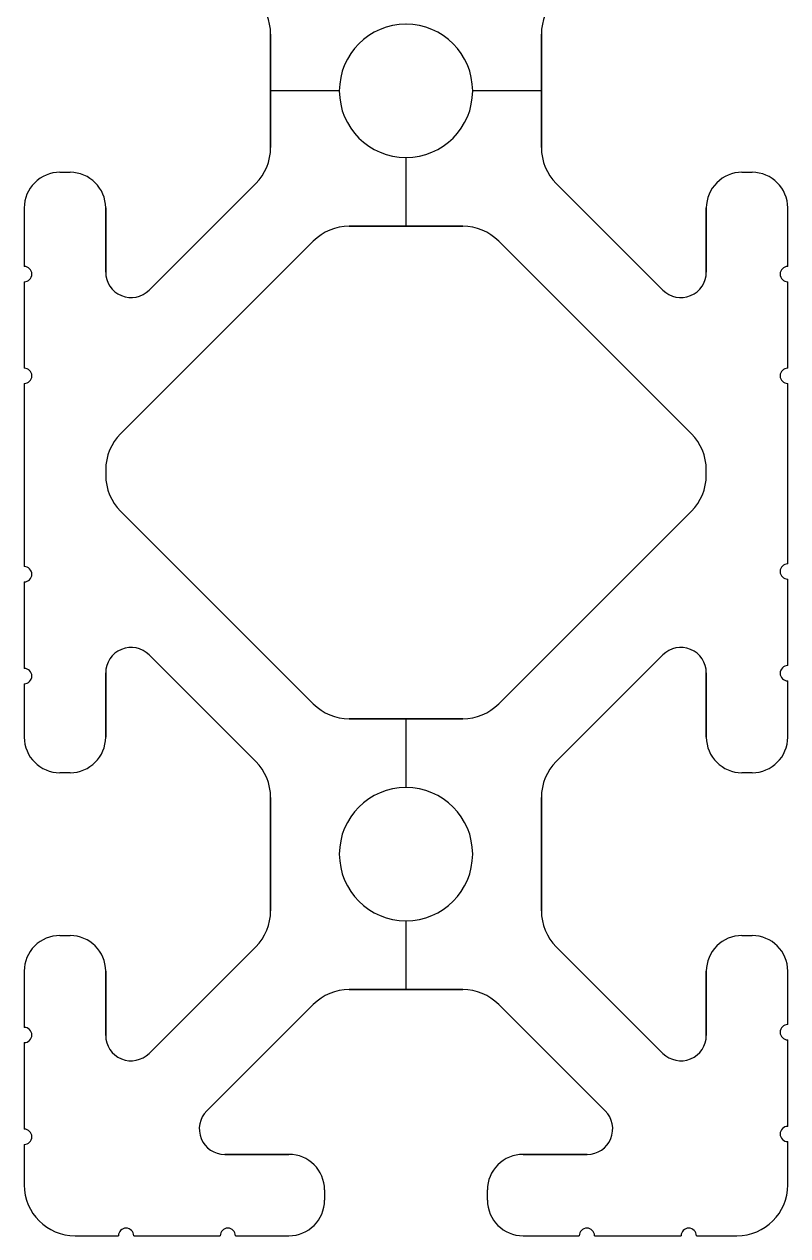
# Model space of a CAD drawing. Extents: x 0 to 165, y -128 to 81.
# Drawn here: x 127 to 165.1, y -122 to -61.5 of the extents above; entities that cross this region are included whole.
import ezdxf

# ---------------------------------------------------------------- set-up
doc = ezdxf.new("R2010")
doc.units = 0
doc.header["$LTSCALE"] = 0.03937
doc.header["$MEASUREMENT"] = 0
doc.layers.add('LAYER_0', color=1, linetype='CONTINUOUS')
doc.layers.add('LAYER_1', color=5, linetype='CONTINUOUS')

# ---------------------------------------------------------------- blocks, each defined once
blk = doc.blocks.new('8020_1545_DUP4LENGTH')
at = {"layer": 'LAYER_1', "color": 255}
for p, q in [((127, 50.8, 78.613), (127, 0, 78.613)), ((127, 0, 79.375), (127, 50.8, 79.375)), ((127, 50.8, 83.693), (127, 0, 83.693)), ((127, 0, 84.455), (127, 50.8, 84.455)), ((127, 0, 94.361), (127, 50.8, 94.361)), ((127, 50.8, 93.599), (127, 0, 93.599)), ((127, 0, 99.441), (127, 50.8, 99.441)), ((127, 50.8, 98.679), (127, 0, 98.679)), ((127, 0, 117.359), (127, 50.8, 117.359)), ((127, 50.8, 116.597), (127, 0, 116.597)), ((127, 0, 122.439), (127, 50.8, 122.439)), ((127, 50.8, 121.677), (127, 0, 121.677)), ((127, 50.8, 75.692), (127, 50.8, 78.613)), ((127, 50.8, 79.375), (127, 50.8, 83.693)), ((127, 50.8, 84.455), (127, 50.8, 93.599)), ((127, 50.8, 94.361), (127, 50.8, 98.679)), ((127, 50.8, 99.441), (127, 50.8, 102.108)), ((127, 50.8, 113.792), (127, 50.8, 116.597)), ((127, 50.8, 117.359), (127, 50.8, 121.677)), ((127, 50.8, 122.439), (127, 50.8, 124.46)), ((127, 0, 75.692), (127, 50.8, 75.692)), ((127, 0, 102.108), (127, 50.8, 102.108)), ((127, 0, 113.792), (127, 50.8, 113.792)), ((127, 0, 124.46), (127, 50.8, 124.46)), ((127, 0, 77.153), (127, 50.8, 77.153)), ((127, 0, 81.534), (127, 50.8, 81.534)), ((127, 0, 89.027), (127, 50.8, 89.027)), ((127, 0, 96.52), (127, 50.8, 96.52)), ((127, 0, 100.775), (127, 50.8, 100.775)), ((127, 0, 115.195), (127, 50.8, 115.195)), ((127, 0, 119.518), (127, 50.8, 119.518)), ((127, 0, 123.45), (127, 50.8, 123.45)), ((127.381, 0, 78.994), (127.381, 50.8, 78.994)), ((127.381, 0, 84.074), (127.381, 50.8, 84.074)), ((127.381, 0, 93.98), (127.381, 50.8, 93.98)), ((127.381, 0, 99.06), (127.381, 50.8, 99.06)), ((127.381, 0, 116.978), (127.381, 50.8, 116.978)), ((127.381, 0, 122.058), (127.381, 50.8, 122.058)), ((127.521, 50.8, 74.435), (127.521, 0, 74.435)), ((127.521, 0, 103.365), (127.521, 50.8, 103.365)), ((127.521, 50.8, 112.535), (127.521, 0, 112.535)), ((127.744, 50.8, 126.256), (127.744, 0, 126.256)), ((128.778, 0, 73.914), (128.778, 50.8, 73.914)), ((128.778, 50.8, 73.914), (129.286, 50.8, 73.914)), ((128.778, 50.8, 103.886), (128.778, 0, 103.886)), ((129.286, 50.8, 103.886), (128.778, 50.8, 103.886)), ((128.778, 0, 112.014), (128.778, 50.8, 112.014)), ((128.778, 50.8, 112.014), (129.286, 50.8, 112.014)), ((129.032, 0, 73.914), (129.032, 50.8, 73.914)), ((129.032, 0, 103.886), (129.032, 50.8, 103.886)), ((129.032, 0, 112.014), (129.032, 50.8, 112.014)), ((129.286, 50.8, 73.914), (129.286, 0, 73.914)), ((129.286, 0, 103.886), (129.286, 50.8, 103.886)), ((129.286, 50.8, 112.014), (129.286, 0, 112.014)), ((129.54, 50.8, 127), (131.699, 50.8, 127)), ((129.54, 0, 127), (129.54, 50.8, 127)), ((130.543, 0, 74.435), (130.543, 50.8, 74.435)), ((130.543, 0, 103.365), (130.543, 50.8, 103.365)), ((130.543, 0, 112.535), (130.543, 50.8, 112.535)), ((130.619, 0, 127), (130.619, 50.8, 127)), ((131.064, 0, 88.762), (131.064, 50.8, 88.762)), ((131.064, 50.8, 88.762), (131.064, 50.8, 89.038)), ((131.064, 50.8, 89.038), (131.064, 0, 89.038)), ((131.064, 50.8, 78.896), (131.064, 50.8, 75.692)), ((131.064, 50.8, 102.108), (131.064, 50.8, 98.904)), ((131.064, 50.8, 116.996), (131.064, 50.8, 113.792)), ((131.064, 0, 78.896), (131.064, 50.8, 78.896)), ((131.064, 0, 75.692), (131.064, 50.8, 75.692)), ((131.064, 0, 102.108), (131.064, 50.8, 102.108)), ((131.064, 0, 98.904), (131.064, 50.8, 98.904)), ((131.064, 0, 116.996), (131.064, 50.8, 116.996)), ((131.064, 0, 113.792), (131.064, 50.8, 113.792)), ((131.064, 0, 88.9), (131.064, 50.8, 88.9)), ((131.064, 0, 77.294), (131.064, 50.8, 77.294)), ((131.064, 0, 100.506), (131.064, 50.8, 100.506)), ((131.064, 0, 115.394), (131.064, 50.8, 115.394)), ((131.257, 50.8, 90.01), (131.257, 0, 90.01)), ((131.257, 50.8, 87.79), (131.257, 0, 87.79)), ((131.278, 50.8, 98.198), (131.278, 0, 98.198)), ((131.699, 50.8, 127), (131.699, 0, 127)), ((131.808, 50.8, 86.966), (141.423, 50.8, 77.35)), ((141.423, 50.8, 100.45), (131.808, 50.8, 90.834)), ((131.808, 0, 90.834), (131.808, 50.8, 90.834)), ((131.808, 0, 86.966), (131.808, 50.8, 86.966)), ((131.848, 50.8, 97.73), (131.848, 0, 97.73)), ((131.848, 50.8, 80.07), (131.848, 0, 80.07)), ((131.848, 50.8, 118.17), (131.848, 0, 118.17)), ((132.08, 0, 126.619), (132.08, 50.8, 126.619)), ((132.461, 0, 127), (132.461, 50.8, 127)), ((132.461, 50.8, 127), (136.779, 50.8, 127)), ((132.582, 50.8, 97.658), (132.582, 0, 97.658)), ((133.232, 0, 98.006), (133.232, 50.8, 98.006)), ((138.55, 50.8, 74.477), (133.232, 50.8, 79.794)), ((133.232, 50.8, 98.006), (138.55, 50.8, 103.323)), ((138.55, 50.8, 112.577), (133.232, 50.8, 117.894)), ((133.232, 0, 79.794), (133.232, 50.8, 79.794)), ((133.232, 0, 117.894), (133.232, 50.8, 117.894)), ((134.62, 0, 127), (134.62, 50.8, 127)), ((135.83, 50.8, 122.152), (135.83, 0, 122.152)), ((135.891, 0, 77.135), (135.891, 50.8, 77.135)), ((135.891, 0, 100.665), (135.891, 50.8, 100.665)), ((135.891, 0, 115.235), (135.891, 50.8, 115.235)), ((136.106, 50.8, 120.768), (141.423, 50.8, 115.45)), ((136.106, 0, 120.768), (136.106, 50.8, 120.768)), ((136.616, 0, 95.642), (136.616, 50.8, 95.642)), ((136.616, 0, 82.158), (136.616, 50.8, 82.158)), ((136.779, 50.8, 127), (136.779, 0, 127)), ((140.208, 50.8, 122.936), (137.004, 50.8, 122.936)), ((137.004, 0, 122.936), (137.004, 50.8, 122.936)), ((137.16, 0, 126.619), (137.16, 50.8, 126.619)), ((137.541, 0, 127), (137.541, 50.8, 127)), ((137.541, 50.8, 127), (140.208, 50.8, 127)), ((138.55, 0, 74.477), (138.55, 50.8, 74.477)), ((138.55, 0, 103.323), (138.55, 50.8, 103.323)), ((138.55, 0, 112.577), (138.55, 50.8, 112.577)), ((138.606, 0, 122.936), (138.606, 50.8, 122.936)), ((138.765, 0, 118.109), (138.765, 50.8, 118.109)), ((138.875, 0, 127), (138.875, 50.8, 127)), ((139.1, 50.8, 73.653), (139.1, 0, 73.653)), ((139.1, 50.8, 104.147), (139.1, 0, 104.147)), ((139.1, 50.8, 111.753), (139.1, 0, 111.753)), ((139.294, 50.8, 67.019), (139.294, 50.8, 72.681)), ((139.294, 50.8, 105.119), (139.294, 50.8, 110.781)), ((139.294, 0, 67.019), (139.294, 50.8, 67.019)), ((139.294, 0, 72.681), (139.294, 50.8, 72.681)), ((139.294, 0, 105.119), (139.294, 50.8, 105.119)), ((139.294, 0, 110.781), (139.294, 50.8, 110.781)), ((142.723, 50.8, 69.85), (139.294, 50.8, 69.85)), ((139.294, 0, 69.85), (139.294, 50.8, 69.85)), ((139.294, 0, 107.95), (139.294, 50.8, 107.95)), ((140.208, 0, 127), (140.208, 50.8, 127)), ((140.208, 0, 122.936), (140.208, 50.8, 122.936)), ((141.423, 0, 115.45), (141.423, 50.8, 115.45)), ((141.423, 50.8, 100.45), (141.423, 0, 100.45)), ((141.423, 0, 77.35), (141.423, 50.8, 77.35)), ((141.465, 0, 126.479), (141.465, 50.8, 126.479)), ((141.465, 0, 123.457), (141.465, 50.8, 123.457)), ((141.986, 50.8, 125.222), (141.986, 0, 125.222)), ((141.986, 0, 124.714), (141.986, 50.8, 124.714)), ((141.986, 50.8, 124.714), (141.986, 50.8, 125.222)), ((141.986, 0, 124.968), (141.986, 50.8, 124.968)), ((142.247, 50.8, 114.9), (142.247, 0, 114.9)), ((142.247, 50.8, 76.8), (142.247, 0, 76.8)), ((142.247, 50.8, 101), (142.247, 0, 101)), ((142.723, 50.8, 69.85), (142.723, 0, 69.85)), ((142.723, 50.8, 107.95), (142.723, 0, 107.95)), ((143.219, 50.8, 114.706), (148.881, 50.8, 114.706)), ((143.219, 50.8, 76.606), (148.881, 50.8, 76.606)), ((148.881, 50.8, 101.194), (143.219, 50.8, 101.194)), ((143.219, 0, 114.706), (143.219, 50.8, 114.706)), ((143.219, 0, 76.606), (143.219, 50.8, 76.606)), ((143.219, 0, 101.194), (143.219, 50.8, 101.194)), ((146.05, 50.8, 73.177), (146.05, 0, 73.177)), ((146.05, 50.8, 66.523), (146.05, 0, 66.523)), ((146.05, 50.8, 111.277), (146.05, 0, 111.277)), ((146.05, 50.8, 104.623), (146.05, 0, 104.623)), ((146.05, 50.8, 73.177), (146.05, 50.8, 76.606)), ((146.05, 50.8, 101.194), (146.05, 50.8, 104.623)), ((146.05, 50.8, 111.277), (146.05, 50.8, 114.706)), ((146.05, 0, 114.706), (146.05, 50.8, 114.706)), ((146.05, 0, 76.606), (146.05, 50.8, 76.606)), ((146.05, 0, 101.194), (146.05, 50.8, 101.194)), ((148.881, 0, 114.706), (148.881, 50.8, 114.706)), ((148.881, 0, 76.606), (148.881, 50.8, 76.606)), ((148.881, 0, 101.194), (148.881, 50.8, 101.194)), ((152.806, 50.8, 69.85), (149.377, 50.8, 69.85)), ((149.377, 50.8, 107.95), (149.377, 0, 107.95)), ((149.377, 50.8, 69.85), (149.377, 0, 69.85)), ((149.853, 50.8, 114.9), (149.853, 0, 114.9)), ((149.853, 50.8, 76.8), (149.853, 0, 76.8)), ((149.853, 50.8, 101), (149.853, 0, 101)), ((150.114, 50.8, 124.714), (150.114, 0, 124.714)), ((150.114, 0, 125.222), (150.114, 50.8, 125.222)), ((150.114, 50.8, 125.222), (150.114, 50.8, 124.714)), ((150.114, 0, 124.968), (150.114, 50.8, 124.968)), ((150.635, 0, 123.457), (150.635, 50.8, 123.457)), ((150.635, 50.8, 126.479), (150.635, 0, 126.479)), ((150.677, 50.8, 115.45), (155.994, 50.8, 120.768)), ((150.677, 50.8, 77.35), (160.292, 50.8, 86.966)), ((160.292, 50.8, 90.834), (150.677, 50.8, 100.45)), ((150.677, 0, 115.45), (150.677, 50.8, 115.45)), ((150.677, 0, 77.35), (150.677, 50.8, 77.35)), ((150.677, 0, 100.45), (150.677, 50.8, 100.45)), ((155.096, 50.8, 122.936), (151.892, 50.8, 122.936)), ((151.892, 50.8, 127), (154.697, 50.8, 127)), ((151.892, 0, 122.936), (151.892, 50.8, 122.936)), ((151.892, 0, 127), (151.892, 50.8, 127)), ((152.806, 50.8, 110.781), (152.806, 50.8, 105.119)), ((152.806, 50.8, 72.681), (152.806, 50.8, 67.019)), ((152.806, 0, 110.781), (152.806, 50.8, 110.781)), ((152.806, 0, 105.119), (152.806, 50.8, 105.119)), ((152.806, 0, 72.681), (152.806, 50.8, 72.681)), ((152.806, 0, 67.019), (152.806, 50.8, 67.019)), ((152.806, 0, 107.95), (152.806, 50.8, 107.95)), ((152.806, 0, 69.85), (152.806, 50.8, 69.85)), ((153, 50.8, 111.753), (153, 0, 111.753)), ((153, 50.8, 104.147), (153, 0, 104.147)), ((153, 50.8, 73.653), (153, 0, 73.653)), ((153.295, 0, 127), (153.295, 50.8, 127)), ((153.335, 0, 118.109), (153.335, 50.8, 118.109)), ((153.494, 0, 122.936), (153.494, 50.8, 122.936)), ((158.868, 50.8, 117.894), (153.55, 50.8, 112.577)), ((153.55, 50.8, 103.323), (158.868, 50.8, 98.006)), ((158.868, 50.8, 79.794), (153.55, 50.8, 74.477)), ((153.55, 0, 112.577), (153.55, 50.8, 112.577)), ((153.55, 0, 103.323), (153.55, 50.8, 103.323)), ((153.55, 0, 74.477), (153.55, 50.8, 74.477)), ((154.697, 50.8, 127), (154.697, 0, 127)), ((155.078, 0, 126.619), (155.078, 50.8, 126.619)), ((155.096, 0, 122.936), (155.096, 50.8, 122.936)), ((155.459, 0, 127), (155.459, 50.8, 127)), ((155.459, 50.8, 127), (159.777, 50.8, 127)), ((155.484, 0, 82.158), (155.484, 50.8, 82.158)), ((155.484, 0, 95.642), (155.484, 50.8, 95.642)), ((155.994, 0, 120.768), (155.994, 50.8, 120.768)), ((156.209, 0, 115.235), (156.209, 50.8, 115.235)), ((156.209, 0, 100.665), (156.209, 50.8, 100.665)), ((156.209, 0, 77.135), (156.209, 50.8, 77.135)), ((156.27, 50.8, 122.152), (156.27, 0, 122.152)), ((157.618, 0, 127), (157.618, 50.8, 127)), ((158.868, 0, 117.894), (158.868, 50.8, 117.894)), ((158.868, 0, 98.006), (158.868, 50.8, 98.006)), ((158.868, 0, 79.794), (158.868, 50.8, 79.794)), ((159.518, 50.8, 97.658), (159.518, 0, 97.658)), ((159.777, 50.8, 127), (159.777, 0, 127)), ((160.158, 0, 126.619), (160.158, 50.8, 126.619)), ((160.252, 50.8, 97.73), (160.252, 0, 97.73)), ((160.252, 50.8, 118.17), (160.252, 0, 118.17)), ((160.252, 50.8, 80.07), (160.252, 0, 80.07)), ((160.292, 0, 86.966), (160.292, 50.8, 86.966)), ((160.292, 0, 90.834), (160.292, 50.8, 90.834)), ((160.539, 0, 127), (160.539, 50.8, 127)), ((160.539, 50.8, 127), (162.56, 50.8, 127)), ((160.822, 50.8, 98.198), (160.822, 0, 98.198)), ((160.843, 50.8, 87.79), (160.843, 0, 87.79)), ((160.843, 50.8, 90.01), (160.843, 0, 90.01)), ((161.036, 0, 98.904), (161.036, 50.8, 98.904)), ((161.036, 50.8, 88.762), (161.036, 0, 88.762)), ((161.036, 0, 89.038), (161.036, 50.8, 89.038)), ((161.036, 50.8, 89.038), (161.036, 50.8, 88.762)), ((161.036, 50.8, 113.792), (161.036, 50.8, 116.996)), ((161.036, 50.8, 98.904), (161.036, 50.8, 102.108)), ((161.036, 50.8, 75.692), (161.036, 50.8, 78.896)), ((161.036, 0, 113.792), (161.036, 50.8, 113.792)), ((161.036, 0, 116.996), (161.036, 50.8, 116.996)), ((161.036, 0, 102.108), (161.036, 50.8, 102.108)), ((161.036, 0, 75.692), (161.036, 50.8, 75.692)), ((161.036, 0, 78.896), (161.036, 50.8, 78.896)), ((161.036, 0, 88.9), (161.036, 50.8, 88.9)), ((161.036, 0, 115.394), (161.036, 50.8, 115.394)), ((161.036, 0, 100.506), (161.036, 50.8, 100.506)), ((161.036, 0, 77.294), (161.036, 50.8, 77.294)), ((161.55, 0, 127), (161.55, 50.8, 127)), ((161.557, 0, 112.535), (161.557, 50.8, 112.535)), ((161.557, 0, 103.365), (161.557, 50.8, 103.365)), ((161.557, 0, 74.435), (161.557, 50.8, 74.435)), ((162.56, 0, 127), (162.56, 50.8, 127)), ((162.814, 0, 112.014), (162.814, 50.8, 112.014)), ((162.814, 50.8, 112.014), (163.322, 50.8, 112.014)), ((163.322, 50.8, 103.886), (162.814, 50.8, 103.886)), ((162.814, 50.8, 103.886), (162.814, 0, 103.886)), ((162.814, 0, 73.914), (162.814, 50.8, 73.914)), ((162.814, 50.8, 73.914), (163.322, 50.8, 73.914)), ((163.068, 0, 112.014), (163.068, 50.8, 112.014)), ((163.068, 0, 103.886), (163.068, 50.8, 103.886)), ((163.068, 0, 73.914), (163.068, 50.8, 73.914)), ((163.322, 50.8, 112.014), (163.322, 0, 112.014)), ((163.322, 0, 103.886), (163.322, 50.8, 103.886)), ((163.322, 50.8, 73.914), (163.322, 0, 73.914)), ((164.356, 50.8, 126.256), (164.356, 0, 126.256)), ((164.579, 0, 112.535), (164.579, 50.8, 112.535)), ((164.579, 50.8, 103.365), (164.579, 0, 103.365)), ((164.579, 0, 74.435), (164.579, 50.8, 74.435)), ((164.719, 0, 121.92), (164.719, 50.8, 121.92)), ((164.719, 0, 116.84), (164.719, 50.8, 116.84)), ((164.719, 0, 98.922), (164.719, 50.8, 98.922)), ((164.719, 0, 93.842), (164.719, 50.8, 93.842)), ((164.719, 0, 84.074), (164.719, 50.8, 84.074)), ((164.719, 0, 78.994), (164.719, 50.8, 78.994)), ((165.1, 0, 121.539), (165.1, 50.8, 121.539)), ((165.1, 50.8, 122.301), (165.1, 0, 122.301)), ((165.1, 0, 116.459), (165.1, 50.8, 116.459)), ((165.1, 50.8, 117.221), (165.1, 0, 117.221)), ((165.1, 0, 98.541), (165.1, 50.8, 98.541)), ((165.1, 50.8, 99.303), (165.1, 0, 99.303)), ((165.1, 0, 93.461), (165.1, 50.8, 93.461)), ((165.1, 50.8, 94.223), (165.1, 0, 94.223)), ((165.1, 0, 83.693), (165.1, 50.8, 83.693)), ((165.1, 50.8, 84.455), (165.1, 0, 84.455)), ((165.1, 0, 78.613), (165.1, 50.8, 78.613)), ((165.1, 50.8, 79.375), (165.1, 0, 79.375)), ((165.1, 50.8, 124.46), (165.1, 50.8, 122.301)), ((165.1, 50.8, 121.539), (165.1, 50.8, 117.221)), ((165.1, 50.8, 116.459), (165.1, 50.8, 113.792)), ((165.1, 50.8, 102.108), (165.1, 50.8, 99.303)), ((165.1, 50.8, 98.541), (165.1, 50.8, 94.223)), ((165.1, 50.8, 93.461), (165.1, 50.8, 84.455)), ((165.1, 50.8, 83.693), (165.1, 50.8, 79.375)), ((165.1, 50.8, 78.613), (165.1, 50.8, 75.692)), ((165.1, 0, 124.46), (165.1, 50.8, 124.46)), ((165.1, 0, 113.792), (165.1, 50.8, 113.792)), ((165.1, 0, 102.108), (165.1, 50.8, 102.108)), ((165.1, 0, 75.692), (165.1, 50.8, 75.692)), ((165.1, 0, 123.38), (165.1, 50.8, 123.38)), ((165.1, 0, 119.38), (165.1, 50.8, 119.38)), ((165.1, 0, 115.126), (165.1, 50.8, 115.126)), ((165.1, 0, 100.705), (165.1, 50.8, 100.705)), ((165.1, 0, 96.382), (165.1, 50.8, 96.382)), ((165.1, 0, 88.958), (165.1, 50.8, 88.958)), ((165.1, 0, 81.534), (165.1, 50.8, 81.534)), ((165.1, 0, 77.153), (165.1, 50.8, 77.153)), ((127, 25.4, 75.692), (127, 25.4, 78.613)), ((127, 25.4, 79.375), (127, 25.4, 83.693)), ((127, 25.4, 84.455), (127, 25.4, 93.599)), ((127, 25.4, 94.361), (127, 25.4, 98.679)), ((127, 25.4, 99.441), (127, 25.4, 102.108)), ((127, 25.4, 113.792), (127, 25.4, 116.597)), ((127, 25.4, 117.359), (127, 25.4, 121.677)), ((127, 25.4, 122.439), (127, 25.4, 124.46)), ((128.778, 25.4, 73.914), (129.286, 25.4, 73.914)), ((129.286, 25.4, 103.886), (128.778, 25.4, 103.886)), ((128.778, 25.4, 112.014), (129.286, 25.4, 112.014)), ((129.54, 25.4, 127), (131.699, 25.4, 127)), ((131.064, 25.4, 88.762), (131.064, 25.4, 89.038)), ((131.064, 25.4, 75.692), (131.064, 25.4, 78.896)), ((131.064, 25.4, 98.904), (131.064, 25.4, 102.108)), ((131.064, 25.4, 113.792), (131.064, 25.4, 116.996)), ((131.808, 25.4, 90.834), (141.423, 25.4, 100.45)), ((141.423, 25.4, 77.35), (131.808, 25.4, 86.966)), ((132.461, 25.4, 127), (136.779, 25.4, 127)), ((133.232, 25.4, 79.794), (138.55, 25.4, 74.477)), ((138.55, 25.4, 103.323), (133.232, 25.4, 98.006)), ((133.232, 25.4, 117.894), (138.55, 25.4, 112.577)), ((141.423, 25.4, 115.45), (136.106, 25.4, 120.768)), ((137.004, 25.4, 122.936), (140.208, 25.4, 122.936)), ((137.541, 25.4, 127), (140.208, 25.4, 127)), ((139.294, 25.4, 72.681), (139.294, 25.4, 67.019)), ((139.294, 25.4, 110.781), (139.294, 25.4, 105.119)), ((141.986, 25.4, 124.714), (141.986, 25.4, 125.222)), ((148.881, 25.4, 114.706), (143.219, 25.4, 114.706)), ((148.881, 25.4, 76.606), (143.219, 25.4, 76.606)), ((143.219, 25.4, 101.194), (148.881, 25.4, 101.194)), ((150.114, 25.4, 125.222), (150.114, 25.4, 124.714)), ((155.994, 25.4, 120.768), (150.677, 25.4, 115.45)), ((160.292, 25.4, 86.966), (150.677, 25.4, 77.35)), ((150.677, 25.4, 100.45), (160.292, 25.4, 90.834)), ((151.892, 25.4, 122.936), (155.096, 25.4, 122.936)), ((151.892, 25.4, 127), (154.697, 25.4, 127)), ((152.806, 25.4, 105.119), (152.806, 25.4, 110.781)), ((152.806, 25.4, 67.019), (152.806, 25.4, 72.681)), ((153.55, 25.4, 112.577), (158.868, 25.4, 117.894)), ((158.868, 25.4, 98.006), (153.55, 25.4, 103.323)), ((153.55, 25.4, 74.477), (158.868, 25.4, 79.794)), ((155.459, 25.4, 127), (159.777, 25.4, 127)), ((160.539, 25.4, 127), (162.56, 25.4, 127)), ((161.036, 25.4, 89.038), (161.036, 25.4, 88.762)), ((161.036, 25.4, 116.996), (161.036, 25.4, 113.792)), ((161.036, 25.4, 102.108), (161.036, 25.4, 98.904)), ((161.036, 25.4, 78.896), (161.036, 25.4, 75.692)), ((162.814, 25.4, 112.014), (163.322, 25.4, 112.014)), ((163.322, 25.4, 103.886), (162.814, 25.4, 103.886)), ((162.814, 25.4, 73.914), (163.322, 25.4, 73.914)), ((165.1, 25.4, 124.46), (165.1, 25.4, 122.301)), ((165.1, 25.4, 121.539), (165.1, 25.4, 117.221)), ((165.1, 25.4, 116.459), (165.1, 25.4, 113.792)), ((165.1, 25.4, 102.108), (165.1, 25.4, 99.303)), ((165.1, 25.4, 98.541), (165.1, 25.4, 94.223)), ((165.1, 25.4, 93.461), (165.1, 25.4, 84.455)), ((165.1, 25.4, 83.693), (165.1, 25.4, 79.375)), ((165.1, 25.4, 78.613), (165.1, 25.4, 75.692)), ((127, 0, 113.792), (127, 0, 116.597)), ((128.778, 0, 73.914), (129.286, 0, 73.914)), ((129.286, 0, 103.886), (128.778, 0, 103.886)), ((128.778, 0, 112.014), (129.286, 0, 112.014)), ((129.54, 0, 127), (131.699, 0, 127)), ((131.064, 0, 88.762), (131.064, 0, 89.038)), ((131.064, 0, 78.896), (131.064, 0, 75.692)), ((131.064, 0, 102.108), (131.064, 0, 98.904)), ((131.064, 0, 116.996), (131.064, 0, 113.792)), ((141.423, 0, 100.45), (131.808, 0, 90.834)), ((131.808, 0, 86.966), (141.423, 0, 77.35)), ((132.461, 0, 127), (136.779, 0, 127)), ((133.232, 0, 98.006), (138.55, 0, 103.323)), ((138.55, 0, 112.577), (133.232, 0, 117.894)), ((140.208, 0, 122.936), (137.004, 0, 122.936)), ((137.541, 0, 127), (140.208, 0, 127)), ((139.294, 0, 67.019), (139.294, 0, 72.681)), ((139.294, 0, 105.119), (139.294, 0, 110.781)), ((142.723, 0, 69.85), (139.294, 0, 69.85)), ((141.986, 0, 124.714), (141.986, 0, 125.222)), ((143.219, 0, 114.706), (148.881, 0, 114.706)), ((143.219, 0, 76.606), (148.881, 0, 76.606)), ((148.881, 0, 101.194), (143.219, 0, 101.194)), ((146.05, 0, 73.177), (146.05, 0, 76.606)), ((146.05, 0, 101.194), (146.05, 0, 104.623)), ((146.05, 0, 111.277), (146.05, 0, 114.706)), ((152.806, 0, 69.85), (149.377, 0, 69.85)), ((150.114, 0, 125.222), (150.114, 0, 124.714)), ((150.677, 0, 77.35), (160.292, 0, 86.966)), ((160.292, 0, 90.834), (150.677, 0, 100.45)), ((155.096, 0, 122.936), (151.892, 0, 122.936)), ((151.892, 0, 127), (154.697, 0, 127)), ((152.806, 0, 110.781), (152.806, 0, 105.119)), ((152.806, 0, 72.681), (152.806, 0, 67.019)), ((153.55, 0, 103.323), (158.868, 0, 98.006)), ((158.868, 0, 79.794), (153.55, 0, 74.477)), ((160.539, 0, 127), (162.56, 0, 127)), ((161.036, 0, 89.038), (161.036, 0, 88.762)), ((161.036, 0, 113.792), (161.036, 0, 116.996)), ((161.036, 0, 98.904), (161.036, 0, 102.108)), ((161.036, 0, 75.692), (161.036, 0, 78.896)), ((162.814, 0, 112.014), (163.322, 0, 112.014)), ((163.322, 0, 103.886), (162.814, 0, 103.886)), ((162.814, 0, 73.914), (163.322, 0, 73.914)), ((165.1, 0, 124.46), (165.1, 0, 122.301)), ((165.1, 0, 121.539), (165.1, 0, 117.221)), ((165.1, 0, 116.459), (165.1, 0, 113.792)), ((165.1, 0, 102.108), (165.1, 0, 99.303)), ((127, 0, 75.692), (127, 0, 78.613)), ((127, 0, 79.375), (127, 0, 83.693)), ((127, 0, 84.455), (127, 0, 93.599)), ((127, 0, 94.361), (127, 0, 98.679)), ((127, 0, 99.441), (127, 0, 102.108)), ((127, 0, 117.359), (127, 0, 121.677)), ((127, 0, 122.439), (127, 0, 124.46)), ((138.55, 0, 74.477), (133.232, 0, 79.794)), ((136.106, 0, 120.768), (141.423, 0, 115.45)), ((150.677, 0, 115.45), (155.994, 0, 120.768)), ((158.868, 0, 117.894), (153.55, 0, 112.577)), ((155.459, 0, 127), (159.777, 0, 127)), ((165.1, 0, 98.541), (165.1, 0, 94.223)), ((165.1, 0, 93.461), (165.1, 0, 84.455)), ((165.1, 0, 83.693), (165.1, 0, 79.375)), ((165.1, 0, 78.613), (165.1, 0, 75.692))]:
    blk.add_line(p, q, dxfattribs=at)
at = {"layer": 'LAYER_1', "color": 255, "extrusion": (0, 1, 0)}
for centre, radius, start, end in [((-127, 78.994, 50.8), 0.381, 90, 270), ((-127, 84.074, 50.8), 0.381, 90, 270), ((-127, 93.98, 50.8), 0.381, 90, 270), ((-127, 99.06, 50.8), 0.381, 90, 270), ((-127, 116.978, 50.8), 0.381, 90, 270), ((-127, 122.058, 50.8), 0.381, 90, 270), ((-128.778, 75.692, 50.8), 1.778, 270, 360), ((-128.778, 102.108, 50.8), 1.778, 0, 90), ((-128.778, 113.792, 50.8), 1.778, 270, 0), ((-129.286, 75.692, 50.8), 1.778, 180, 270), ((-129.286, 113.792, 50.8), 1.778, 180, 270), ((-132.334, 98.904, 50.8), 1.27, 292.50001, 359.99999), ((-132.334, 116.996, 50.8), 1.27, 360, 135), ((-133.604, 89.038, 50.8), 2.54, 0, 45), ((-132.08, 127, 50.8), 0.381, 180, 0), ((-132.334, 98.904, 50.8), 1.27, 225.00001, 292.49999), ((-137.004, 121.666, 50.8), 1.27, 315, 90), ((-136.754, 67.019, 50.8), 2.54, 180, 225), ((-136.754, 72.681, 50.8), 2.54, 135, 180), ((-136.754, 105.119, 50.8), 2.54, 180, 225), ((-136.754, 110.781, 50.8), 2.54, 135, 180), ((-140.208, 125.222, 50.8), 1.778, 90, 180), ((-140.208, 124.714, 50.8), 1.778, 180, 270), ((-143.219, 117.246, 50.8), 2.54, 270, 315), ((-143.219, 79.146, 50.8), 2.54, 270, 315), ((-143.219, 98.654, 50.8), 2.54, 45, 90), ((-146.05, 69.85, 50.8), 3.327, 270, 90), ((-146.05, 107.95, 50.8), 3.327, 270, 90), ((-146.05, 69.85, 50.8), 3.327, 90, 270), ((-146.05, 107.95, 50.8), 3.327, 90, 270), ((-148.881, 117.246, 50.8), 2.54, 225, 270), ((-148.881, 79.146, 50.8), 2.54, 225, 270), ((-148.881, 98.654, 50.8), 2.54, 90, 135), ((-151.892, 124.714, 50.8), 1.778, 270, 0), ((-155.346, 110.781, 50.8), 2.54, 0, 45), ((-155.346, 105.119, 50.8), 2.54, 315, 0), ((-155.346, 72.681, 50.8), 2.54, 0, 45), ((-155.346, 67.019, 50.8), 2.54, 315, 0), ((-155.078, 127, 50.8), 0.381, 180, 360), ((-155.096, 121.666, 50.8), 1.27, 90, 225), ((-159.766, 116.996, 50.8), 1.27, 45, 180), ((-159.766, 98.904, 50.8), 1.27, 247.50001, 314.99999), ((-159.766, 78.896, 50.8), 1.27, 45, 180), ((-160.158, 127, 50.8), 0.381, 180, 360), ((-159.766, 98.904, 50.8), 1.27, 180.00001, 247.49999), ((-158.496, 88.762, 50.8), 2.54, 180, 225), ((-162.814, 113.792, 50.8), 1.778, 270, 0), ((-162.814, 102.108, 50.8), 1.778, 360, 90), ((-162.814, 75.692, 50.8), 1.778, 270, 0), ((-162.56, 124.46, 50.8), 2.54, 90, 180), ((-163.322, 113.792, 50.8), 1.778, 180, 270), ((-163.322, 102.108, 50.8), 1.778, 90, 180), ((-163.322, 75.692, 50.8), 1.778, 180, 270), ((-165.1, 121.92, 50.8), 0.381, 270, 90), ((-165.1, 116.84, 50.8), 0.381, 270, 90), ((-165.1, 98.922, 50.8), 0.381, 270, 90), ((-165.1, 84.074, 50.8), 0.381, 270, 90), ((-165.1, 78.994, 50.8), 0.381, 270, 90), ((-128.778, 75.692, 25.4), 1.778, 270, 360), ((-128.778, 102.108, 25.4), 1.778, 0, 90), ((-128.778, 113.792, 25.4), 1.778, 270, 360), ((-129.54, 124.46, 25.4), 2.54, 360, 90), ((-129.286, 102.108, 25.4), 1.778, 90, 180), ((-129.286, 113.792, 25.4), 1.778, 180, 270), ((-133.604, 89.038, 25.4), 2.54, 0, 45), ((-136.754, 105.119, 25.4), 2.54, 180, 225), ((-136.754, 110.781, 25.4), 2.54, 135, 180), ((-140.208, 125.222, 25.4), 1.778, 90, 180), ((-143.219, 117.246, 25.4), 2.54, 270, 315), ((-143.219, 79.146, 25.4), 2.54, 270, 315), ((-148.881, 117.246, 25.4), 2.54, 225, 270), ((-151.892, 124.714, 25.4), 1.778, 270, 360), ((-151.892, 125.222, 25.4), 1.778, 360, 90), ((-155.346, 105.119, 25.4), 2.54, 315, 0), ((-155.346, 67.019, 25.4), 2.54, 315, 0), ((-159.766, 116.996, 25.4), 1.27, 45, 180), ((-159.766, 98.904, 25.4), 1.27, 247.5, 315), ((-159.766, 78.896, 25.4), 1.27, 45, 180), ((-159.766, 98.904, 25.4), 1.27, 180, 247.5), ((-158.496, 88.762, 25.4), 2.54, 180, 225), ((-163.322, 113.792, 25.4), 1.778, 180, 270), ((-163.322, 102.108, 25.4), 1.778, 90, 180), ((-127, 78.994), 0.381, 90, 270), ((-127, 84.074), 0.381, 90, 270), ((-127, 93.98), 0.381, 90, 270), ((-127, 99.06), 0.381, 90, 270), ((-127, 116.978), 0.381, 90, 270), ((-127, 122.058), 0.381, 90, 270), ((-128.778, 75.692), 1.778, 270, 360), ((-128.778, 102.108), 1.778, 0, 90), ((-128.778, 113.792), 1.778, 270, 0), ((-129.54, 124.46), 2.54, 0, 90), ((-129.286, 75.692), 1.778, 180, 270), ((-129.286, 102.108), 1.778, 90, 180), ((-129.286, 113.792), 1.778, 180, 270), ((-132.334, 98.904), 1.27, 292.50001, 359.99999), ((-133.604, 89.038), 2.54, 0, 45), ((-133.604, 88.762), 2.54, 315, 0), ((-132.08, 127), 0.381, 180, 0), ((-137.16, 127), 0.381, 180, 0), ((-136.754, 67.019), 2.54, 180, 225), ((-136.754, 105.119), 2.54, 180, 225), ((-140.208, 125.222), 1.778, 90, 180), ((-140.208, 124.714), 1.778, 180, 270), ((-143.219, 79.146), 2.54, 270, 315), ((-143.219, 98.654), 2.54, 45, 90), ((-146.05, 69.85), 3.327, 270, 90), ((-146.05, 107.95), 3.327, 270, 90), ((-146.05, 107.95), 3.327, 90, 270), ((-146.05, 69.85), 3.327, 90, 270), ((-148.881, 79.146), 2.54, 225, 270), ((-148.881, 98.654), 2.54, 90, 135), ((-151.892, 124.714), 1.778, 270, 0), ((-151.892, 125.222), 1.778, 0, 90), ((-155.078, 127), 0.381, 180, 360), ((-159.766, 98.904), 1.27, 247.50001, 314.99999), ((-160.158, 127), 0.381, 180, 360), ((-159.766, 98.904), 1.27, 180.00001, 247.49999), ((-158.496, 88.762), 2.54, 180, 225), ((-158.496, 89.038), 2.54, 135, 180), ((-162.814, 113.792), 1.778, 270, 0), ((-162.814, 102.108), 1.778, 360, 90), ((-162.814, 75.692), 1.778, 270, 0), ((-162.56, 124.46), 2.54, 90, 180), ((-163.322, 113.792), 1.778, 180, 270), ((-163.322, 102.108), 1.778, 90, 180), ((-163.322, 75.692), 1.778, 180, 270), ((-165.1, 121.92), 0.381, 270, 90), ((-165.1, 116.84), 0.381, 270, 90), ((-165.1, 98.922), 0.381, 270, 90), ((-165.1, 93.842), 0.381, 270, 90), ((-165.1, 84.074), 0.381, 270, 90), ((-165.1, 78.994), 0.381, 270, 90)]:
    blk.add_arc(centre, radius, start, end, dxfattribs=at)
at = {"layer": 'LAYER_1', "color": 255, "extrusion": (4.77548e-15, 1, -1.97807e-15)}
blk.add_arc((-129.54, 124.46, 50.8), 2.54, 0, 90, dxfattribs=at)
at = {"layer": 'LAYER_1', "color": 255, "extrusion": (6.82212e-15, 1, 2.82581e-15)}
blk.add_arc((-129.286, 102.108, 50.8), 1.778, 90, 180, dxfattribs=at)
at = {"layer": 'LAYER_1', "color": 255, "extrusion": (3.46831e-15, 1, -8.37325e-15)}
blk.add_arc((-132.334, 78.896, 50.8), 1.27, 360, 135, dxfattribs=at)
at = {"layer": 'LAYER_1', "color": 255, "extrusion": (1.55775e-14, 1, 1.04085e-14)}
blk.add_arc((-133.604, 88.762, 50.8), 2.54, 315, 0, dxfattribs=at)
at = {"layer": 'LAYER_1', "color": 255, "extrusion": (9.32471e-15, 1, 9.32471e-15)}
blk.add_arc((-137.16, 127, 50.8), 0.381, 180, 0, dxfattribs=at)
at = {"layer": 'LAYER_1', "color": 255, "extrusion": (3.9963e-15, 1, 3.9963e-15)}
blk.add_arc((-151.892, 125.222, 50.8), 1.778, 0, 90, dxfattribs=at)
at = {"layer": 'LAYER_1', "color": 255, "extrusion": (-1.55775e-14, 1, -1.04085e-14)}
blk.add_arc((-158.496, 89.038, 50.8), 2.54, 135, 180, dxfattribs=at)
at = {"layer": 'LAYER_1', "color": 255, "extrusion": (9.32471e-15, 1, -9.32471e-15)}
blk.add_arc((-165.1, 93.842, 50.8), 0.381, 270, 90, dxfattribs=at)
at = {"layer": 'LAYER_1', "color": 255, "extrusion": (-9.32471e-15, 1, 0)}
for centre in [(-127, 78.994, 25.4), (-127, 84.074, 25.4), (-127, 93.98, 25.4), (-127, 99.06, 25.4), (-127, 116.978, 25.4), (-127, 122.058, 25.4)]:
    blk.add_arc(centre, 0.381, 90, 270, dxfattribs=at)
at = {"layer": 'LAYER_1', "color": 255, "extrusion": (4.82396e-15, 1, -4.82396e-15)}
for centre in [(-129.286, 75.692, 25.4), (-140.208, 124.714, 25.4), (-163.322, 75.692, 25.4)]:
    blk.add_arc(centre, 1.778, 180, 270, dxfattribs=at)
at = {"layer": 'LAYER_1', "color": 255, "extrusion": (-1.73416e-15, 1, 4.18662e-15)}
for centre in [(-132.334, 78.896, 25.4), (-132.334, 116.996, 25.4)]:
    blk.add_arc(centre, 1.27, 0, 135, dxfattribs=at)
at = {"layer": 'LAYER_1', "color": 255, "extrusion": (1.38014e-14, 1, 9.22183e-15)}
blk.add_arc((-132.334, 98.904, 25.4), 1.27, 292.5, 360, dxfattribs=at)
at = {"layer": 'LAYER_1', "color": 255, "extrusion": (1.69762e-14, 1, 7.03177e-15)}
blk.add_arc((-133.604, 88.762, 25.4), 2.54, 315, 360, dxfattribs=at)
at = {"layer": 'LAYER_1', "color": 255, "extrusion": (0, 1, 9.32471e-15)}
for centre in [(-132.08, 127, 25.4), (-137.16, 127, 25.4), (-155.078, 127, 25.4), (-160.158, 127, 25.4)]:
    blk.add_arc(centre, 0.381, 180, 360, dxfattribs=at)
at = {"layer": 'LAYER_1', "color": 255, "extrusion": (3.23828e-15, 1, -1.62799e-14)}
blk.add_arc((-132.334, 98.904, 25.4), 1.27, 225, 292.5, dxfattribs=at)
at = {"layer": 'LAYER_1', "color": 255, "extrusion": (-4.18662e-15, 1, 1.73416e-15)}
blk.add_arc((-137.004, 121.666, 25.4), 1.27, 315, 90, dxfattribs=at)
at = {"layer": 'LAYER_1', "color": 255, "extrusion": (-1.69762e-14, 1, 7.03177e-15)}
blk.add_arc((-136.754, 67.019, 25.4), 2.54, 180, 225, dxfattribs=at)
at = {"layer": 'LAYER_1', "color": 255, "extrusion": (-1.69762e-14, 1, -7.03177e-15)}
for centre in [(-136.754, 72.681, 25.4), (-158.496, 89.038, 25.4)]:
    blk.add_arc(centre, 2.54, 135, 180, dxfattribs=at)
at = {"layer": 'LAYER_1', "color": 255, "extrusion": (7.03177e-15, 1, -1.69762e-14)}
blk.add_arc((-143.219, 98.654, 25.4), 2.54, 45, 90, dxfattribs=at)
at = {"layer": 'LAYER_1', "color": 255, "extrusion": (1.06771e-15, 1, 0)}
for centre in [(-146.05, 69.85, 25.4), (-146.05, 107.95, 25.4)]:
    blk.add_arc(centre, 3.327, 270, 90, dxfattribs=at)
at = {"layer": 'LAYER_1', "color": 255, "extrusion": (-1.06771e-15, 1, 0)}
for centre in [(-146.05, 107.95, 25.4), (-146.05, 69.85, 25.4)]:
    blk.add_arc(centre, 3.327, 90, 270, dxfattribs=at)
at = {"layer": 'LAYER_1', "color": 255, "extrusion": (-7.03177e-15, 1, 1.69762e-14)}
blk.add_arc((-148.881, 79.146, 25.4), 2.54, 225, 270, dxfattribs=at)
at = {"layer": 'LAYER_1', "color": 255, "extrusion": (7.03177e-15, 1, 1.69762e-14)}
blk.add_arc((-148.881, 98.654, 25.4), 2.54, 90, 135, dxfattribs=at)
at = {"layer": 'LAYER_1', "color": 255, "extrusion": (1.69762e-14, 1, -7.03177e-15)}
for centre in [(-155.346, 110.781, 25.4), (-155.346, 72.681, 25.4)]:
    blk.add_arc(centre, 2.54, 360, 45, dxfattribs=at)
at = {"layer": 'LAYER_1', "color": 255, "extrusion": (-4.18662e-15, 1, -1.73416e-15)}
blk.add_arc((-155.096, 121.666, 25.4), 1.27, 90, 225, dxfattribs=at)
at = {"layer": 'LAYER_1', "color": 255, "extrusion": (4.82396e-15, 1, 4.82396e-15)}
blk.add_arc((-162.814, 113.792, 25.4), 1.778, 270, 0, dxfattribs=at)
at = {"layer": 'LAYER_1', "color": 255, "extrusion": (-4.82396e-15, 1, 4.82396e-15)}
blk.add_arc((-162.814, 102.108, 25.4), 1.778, 0, 90, dxfattribs=at)
at = {"layer": 'LAYER_1', "color": 255, "extrusion": (-4.82396e-15, 1, -4.82396e-15)}
blk.add_arc((-162.814, 75.692, 25.4), 1.778, 270, 0, dxfattribs=at)
at = {"layer": 'LAYER_1', "color": 255, "extrusion": (3.37678e-15, 1, 3.37678e-15)}
blk.add_arc((-162.56, 124.46, 25.4), 2.54, 90, 180, dxfattribs=at)
at = {"layer": 'LAYER_1', "color": 255, "extrusion": (9.32471e-15, 1, 0)}
for centre in [(-165.1, 121.92, 25.4), (-165.1, 116.84, 25.4), (-165.1, 98.922, 25.4), (-165.1, 93.842, 25.4), (-165.1, 84.074, 25.4), (-165.1, 78.994, 25.4)]:
    blk.add_arc(centre, 0.381, 270, 90, dxfattribs=at)
at = {"layer": 'LAYER_1', "color": 255, "extrusion": (1.17549e-15, 1, -7.85435e-16)}
blk.add_arc((-132.334, 78.896), 1.27, 360, 135, dxfattribs=at)
at = {"layer": 'LAYER_1', "color": 255, "extrusion": (-1.17549e-15, 1, 7.85435e-16)}
blk.add_arc((-132.334, 116.996), 1.27, 360, 135, dxfattribs=at)
at = {"layer": 'LAYER_1', "color": 255, "extrusion": (4.15083e-16, 1, 4.21441e-15)}
blk.add_arc((-132.334, 98.904), 1.27, 225.00001, 292.49999, dxfattribs=at)
at = {"layer": 'LAYER_1', "color": 255, "extrusion": (7.85435e-16, 1, -1.17549e-15)}
blk.add_arc((-137.004, 121.666), 1.27, 315, 90, dxfattribs=at)
at = {"layer": 'LAYER_1', "color": 255, "extrusion": (-4.76644e-15, 1, -9.48104e-16)}
blk.add_arc((-136.754, 72.681), 2.54, 135, 180, dxfattribs=at)
at = {"layer": 'LAYER_1', "color": 255, "extrusion": (4.76644e-15, 1, 9.48104e-16)}
for centre, start, end in [((-136.754, 110.781), 135, 180), ((-155.346, 105.119), 315, 0), ((-155.346, 67.019), 315, 0)]:
    blk.add_arc(centre, 2.54, start, end, dxfattribs=at)
at = {"layer": 'LAYER_1', "color": 255, "extrusion": (9.48104e-16, 1, 4.76644e-15)}
blk.add_arc((-143.219, 117.246), 2.54, 270, 315, dxfattribs=at)
at = {"layer": 'LAYER_1', "color": 255, "extrusion": (-9.48104e-16, 1, 4.76644e-15)}
blk.add_arc((-148.881, 117.246), 2.54, 225, 270, dxfattribs=at)
at = {"layer": 'LAYER_1', "color": 255, "extrusion": (4.76644e-15, 1, -9.48104e-16)}
blk.add_arc((-155.346, 110.781), 2.54, 0, 45, dxfattribs=at)
at = {"layer": 'LAYER_1', "color": 255, "extrusion": (-4.76644e-15, 1, 9.48104e-16)}
blk.add_arc((-155.346, 72.681), 2.54, 0, 45, dxfattribs=at)
at = {"layer": 'LAYER_1', "color": 255, "extrusion": (-7.85435e-16, 1, -1.17549e-15)}
blk.add_arc((-155.096, 121.666), 1.27, 90, 225, dxfattribs=at)
at = {"layer": 'LAYER_1', "color": 255, "extrusion": (-1.17549e-15, 1, -7.85435e-16)}
blk.add_arc((-159.766, 116.996), 1.27, 45, 180, dxfattribs=at)
at = {"layer": 'LAYER_1', "color": 255, "extrusion": (1.17549e-15, 1, 7.85435e-16)}
blk.add_arc((-159.766, 78.896), 1.27, 45, 180, dxfattribs=at)

msp = doc.modelspace()

# ---------------------------------------------------------------- block references
at = {"layer": 'LAYER_0', "color": 255, "extrusion": (0, -1, 0)}
msp.add_blockref('8020_1545_DUP4LENGTH', (0, 37, -5), dxfattribs=at)

doc.saveas('drawing.dxf')
